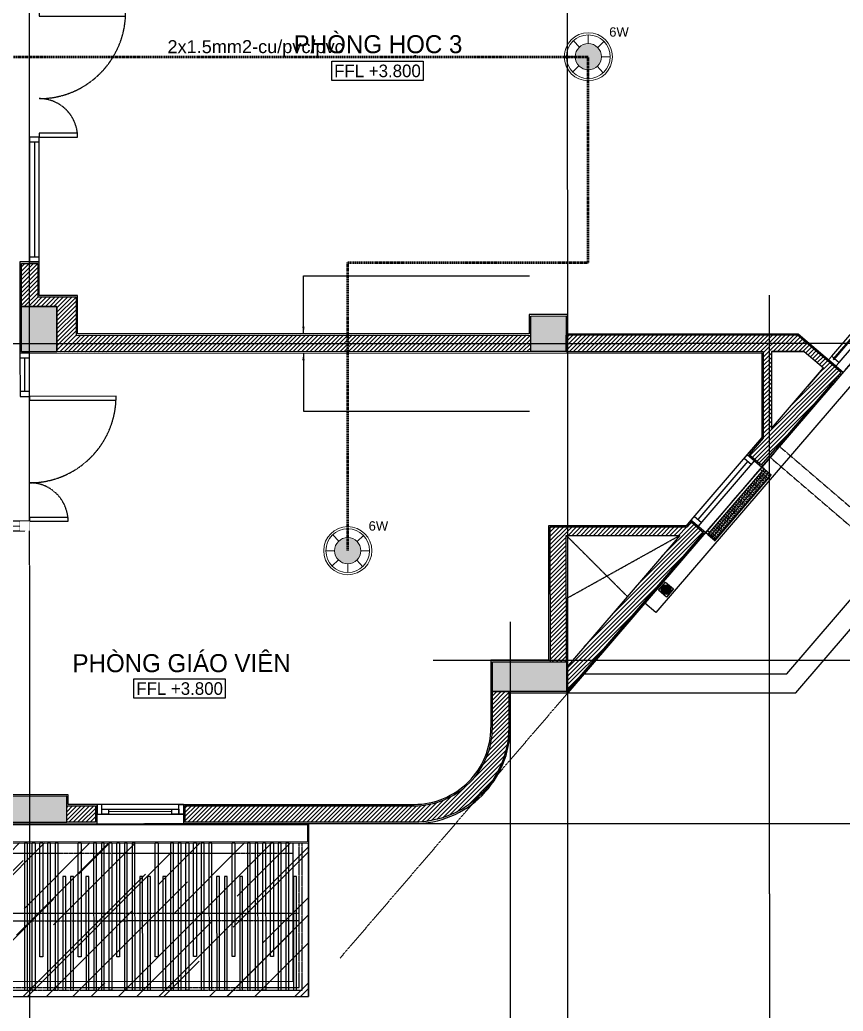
# Model space of a CAD drawing. Header units: inches. Extents: x 1721084 to 1854744, y 225101 to 488646.
# Drawn here: x 1830324 to 1838895, y 330174 to 340500 of the extents above; entities that cross this region are included whole.
import ezdxf
from ezdxf.enums import TextEntityAlignment as Align

# ---------------------------------------------------------------- set-up
doc = ezdxf.new("R2010")
doc.units = ezdxf.units.IN
doc.header["$MEASUREMENT"] = 0
doc.set_wipeout_variables(frame=1)
for name, pattern in [('ACAD_ISO03W100', [30, 12, -18]), ('DASHED', [19.05, 12.7, -6.35]), ('X-PL-T2$0$X-GRID-T2$0$CENTER2', [1.125, 0.75, -0.125, 0.125, -0.125]), ('X-PL-T2$0$X-PL-T2$0$DASHED', [0.75, 0.5, -0.25]), ('X-PL-T2$0$X-PL-T2$0$DASHEDX2', [1.5, 1, -0.5]), ('X-PL-T2$0$X-PL-T2$0$HIDDEN2', [0.1875, 0.125, -0.0625])]:
    doc.linetypes.add(name, pattern=pattern)
for name, color, linetype in [('A-ANNO-DIM 100', 252, 'Continuous'), ('e-WIRE', 6, 'ACAD_ISO03W100'), ('X-PL-T2$0$A-XREF', 250, 'Continuous'), ('X-PL-T2$0$X-COLUM-T2$0$A-FLOR-COLS-CONC', 250, 'Continuous'), ('X-PL-T2$0$X-COLUM-T2$0$A-FLOR-PATT', 250, 'Continuous'), ('X-PL-T2$0$X-GRID-T2$0$A-GRID', 9, 'X-PL-T2$0$X-GRID-T2$0$CENTER2'), ('X-PL-T2$0$X-PL-T2$0$A-ANNO-RNAM', 250, 'Continuous'), ('X-PL-T2$0$X-PL-T2$0$A-FLOR-ABOV', 250, 'X-PL-T2$0$X-PL-T2$0$HIDDEN2'), ('X-PL-T2$0$X-PL-T2$0$A-FLOR-DOOR', 250, 'Continuous'), ('X-PL-T2$0$X-PL-T2$0$A-FLOR-MED', 33, 'Continuous'), ('X-PL-T2$0$X-PL-T2$0$A-FLOR-PATT', 250, 'Continuous'), ('X-PL-T2$0$X-PL-T2$0$A-FLOR-WALL', 250, 'Continuous'), ('X-PL-T2$0$X-PL-T2$0$A-FLOR-WALL-FNSH', 250, 'Continuous'), ('X-PL-T2$0$X-PL-T2$0$A-FLOR-WALL-PART', 250, 'Continuous'), ('X-PL-T2$0$X-PL-T2$0$A-FLOR-WALL-PATT', 250, 'Continuous'), ('X-PL-T2$0$X-PL-T2$0$A-FLOR-WDW', 250, 'Continuous'), ('X-PL-T2$0$X-PL-T2$0$A-FURN-EQPM', 250, 'Continuous'), ('X-PL-T2$0$X-PL-T2$0$A-XREF', 250, 'Continuous'), ('X-PL-T2$0$X-PL-T2$0$CGXD', 250, 'Continuous'), ('X-PL-T2$0$X-PL-T2$0$I-ANNO-LEVL-PLAN', 250, 'Continuous')]:
    doc.layers.add(name, color=color, linetype=linetype)
doc.layers.add('Chi tiet TB1', color=6, linetype='Continuous', lineweight=13)
doc.layers.add('TTLL', color=252, linetype='DASHED', lineweight=50)
doc.layers.add('Vien TB', color=7, linetype='Continuous', lineweight=18, true_color=0x009e00)
doc.styles.add('HDUNGARC', font='vn_vni.shx')
doc.styles.get("Standard").update_dxf_attribs({"font": 'arial.ttf'})
doc.styles.add('X-PL-T2$0$HDUNGARC', font='vn_vni.shx')
doc.styles.add('X-PL-T2$0$X-PL-T2$0$SYMBTEXT', font='VAVON_.TTF')
doc.dimstyles.new('X-PL-T2$0$DIM-75', dxfattribs={"dimscale": 75, "dimtxt": 2, "dimasz": 1, "dimexe": 1, "dimexo": 1, "dimgap": 0.5, "dimtad": 1, "dimdec": 0, "dimzin": 0, "dimdsep": 46, "dimtxsty": 'X-PL-T2$0$HDUNGARC', "dimblk": 'X-PL-T2$0$_ArchTick', "dimcen": 2, "dimdle": 1, "dimclrd": 256, "dimclre": 9, "dimclrt": 3, "dimadec": 0, "dimazin": 0, "dimtfac": 1, "dimtdec": 0, "dimtix": 1, "dimtmove": 2, "dimatfit": 2, "dimfxl": 1, "dimtolj": 1, "dimtzin": 0, "dimarcsym": 2})

# ---------------------------------------------------------------- blocks, each defined once
blk = doc.blocks.new('X-PL-T2$0$X-PL-T2$0$Class door 1400')
for points in [[(50, 1000), (50, 100), (90, 100), (90, 1000)], [(1310, 500), (1310, 100), (1350, 100), (1350, 500)], [(0, 100), (0, 0), (50, 0), (50, 100)], [(1350, 100), (1350, 0), (1400, 0), (1400, 100)]]:
    blk.add_lwpolyline(points, close=True)
at = {"color": 251, "linetype": 'X-PL-T2$0$X-PL-T2$0$DASHEDX2'}
for centre, radius, start, end in [((50, 100), 900, 0, 90), ((1350, 100), 400, 90, 180)]:
    blk.add_arc(centre, radius, start, end, dxfattribs=at)
blk = doc.blocks.new('*U591')
for points in [[(0, 0), (50, 0), (50, 100), (0, 100)], [(0, 0), (1450, 0), (1450, 100), (0, 100)], [(1400, 0), (1450, 0), (1450, 100), (1400, 100)]]:
    blk.add_lwpolyline(points, close=True)
at = {"color": 8}
blk.add_lwpolyline([(50, 50), (1400, 50)], dxfattribs=at)
blk = doc.blocks.new('X-PL-T2$0$X-COLUM-T2')
at = {"layer": 'X-PL-T2$0$X-COLUM-T2$0$A-FLOR-PATT'}
h = blk.add_hatch(dxfattribs=at)
h.set_pattern_fill('!BTCT', color=250, scale=20, pattern_type=2)
h.set_pattern_definition([(50, (0, 0), (143.45204, -12.5504), [15, -165]), (355, (0, 0), (-27.7503, 150.4384), [12, -132]), (100.4514, (11.95, -1.05), (115.7019, 137.8879), [12.748, -140.2284]), (46.1842, (0, 40), (213.4482, -33.1038), [22.5, -247.5]), (96.6356, (17.79, 37.24), (186.9325, 194.8236), [19.122, -210.3426]), (351.1842, (0, 40), (186.9324, 194.8237), [18, -198]), (21, (20, 30), (119.3814, -80.5238), [15, -165]), (326, (20, 30), (48.6631, 145.03), [12, -132]), (71.4514, (29.95, 23.29), (168.0445, 64.5061), [12.748, -140.2284]), (37.5, (0, 0), (2.43197, 66.57877), [0, -130.4, 0, -134, 0, -132.5]), (7.5, (0, 0), (52.6139, 78.88234), [0, -76.4, 0, -127.4, 0, -50.5]), (327.5, (-44.6, 0), (106.76449, -4.51097), [0, -50, 0, -156, 0, -207]), (317.5, (-64.6, 0), (116.63723, 20.021), [0, -65, 0, -103.6, 0, -147]), (45, (0, 0), (-60.10408, 60.10408), []), (45, (0, 24.5), (-60.10408, 60.10408), [])])
h.paths.add_polyline_path([(20685, 3915), (20685, 4285), (20315, 4285), (20315, 3915)])
h.paths.add_polyline_path([(20685, 685), (19915, 685), (19915, 375), (20685, 375)])
h.paths.add_polyline_path([(15485, -715), (14815, -715), (14815, -985), (15485, -985)])
h.paths.add_polyline_path([(15015, 3915), (15385, 3915), (15385, 4385), (15015, 4385)])
h.paths.add_polyline_path([(8785, 5465), (8785, 5935), (8215, 5935), (8215, 5465)])
h.paths.add_polyline_path([(4735, -985), (4735, -615), (4265, -615), (4265, -985)])
h.paths.add_polyline_path([(8415, -985), (8785, -985), (8785, -615), (8415, -615)])
h.paths.add_polyline_path([(8785, 11337), (8415, 11358), (8415, 10965), (8785, 10965)])
h.paths.add_polyline_path([(20685, 10634), (20315, 10656), (20315, 10215), (20685, 10215)])
h.paths.add_polyline_path([(4735, 11576), (4265, 11603), (4265, 11215), (4735, 11215)])
h.paths.add_polyline_path([(15, 11335), (15, 10965), (385, 10965), (385, 11335)])
h.paths.add_polyline_path([(15, 5935), (15, 5465), (585, 5465), (585, 5935)])
h.paths.add_polyline_path([(385, 15), (385, 385), (15, 385), (15, 15)])
at = {"layer": 'X-PL-T2$0$X-COLUM-T2$0$A-FLOR-COLS-CONC'}
for points in [[(15015, 4385), (15385, 4385), (15385, 3915), (15015, 3915)], [(20315, 4285), (20685, 4285), (20685, 3915), (20315, 3915)], [(19915, 685), (20685, 685), (20685, 375), (19915, 375)], [(14815, -985), (15485, -985), (15485, -715), (14815, -715)]]:
    blk.add_lwpolyline(points, close=True, dxfattribs=at)
blk = doc.blocks.new('*U603')
for points in [[(0, 0), (50, 0), (50, 100), (0, 100)], [(0, 0), (900, 0), (900, 100), (0, 100)], [(850, 0), (900, 0), (900, 100), (850, 100)]]:
    blk.add_lwpolyline(points, close=True)
at = {"color": 8}
blk.add_lwpolyline([(50, 50), (850, 50)], dxfattribs=at)
blk = doc.blocks.new('*U607')
at = {"color": 0, "ltscale": 40}
for p, q in [((-600, 100), (300, 100)), ((300, 0), (-600, 0))]:
    blk.add_line(p, q, dxfattribs=at)
at = {"ltscale": 40}
for p, q in [((180, 75), (-480, 75)), ((-480, 50), (180, 50))]:
    blk.add_line(p, q, dxfattribs=at)
at = {"color": 0, "lineweight": -2}
for points in [[(-600, 100), (-550, 100), (-550, 0), (-600, 0)], [(300, 100), (250, 100), (250, 0), (300, 0)]]:
    blk.add_lwpolyline(points, close=True, dxfattribs=at)
at = {"ltscale": 40}
for points in [[(-550, 50), (-480, 50), (-480, 100), (-550, 100)], [(180, 50), (250, 50), (250, 100), (180, 100)]]:
    blk.add_lwpolyline(points, close=True, dxfattribs=at)
blk = doc.blocks.new('X-PL-T2$0$X-PL-T2$0$A$C70671BA8')
at = {"color": 0, "linetype": 'ByBlock', "ltscale": 10}
for points in [[(-2480, 0), (-2450, 0), (-2450, 1535), (-2480, 1535)], [(-2370, 0), (-2400, 0), (-2400, 1535), (-2370, 1535)], [(-2240, 0), (-2210, 0), (-2210, 1535), (-2240, 1535)], [(-2160, 0), (-2130, 0), (-2130, 1535), (-2160, 1535)], [(-1920, 1535), (-1890, 1535), (-1890, 350), (-1920, 350)], [(-1760, 0), (-1730, 0), (-1730, 1535), (-1760, 1535)], [(-1680, 0), (-1650, 0), (-1650, 1535), (-1680, 1535)], [(-1570, 0), (-1600, 0), (-1600, 1535), (-1570, 1535)], [(-1440, 0), (-1410, 0), (-1410, 1535), (-1440, 1535)], [(-1360, 0), (-1330, 0), (-1330, 1535), (-1360, 1535)], [(-1120, 1535), (-1090, 1535), (-1090, 350), (-1120, 350)], [(-960, 0), (-930, 0), (-930, 1535), (-960, 1535)], [(-880, 0), (-850, 0), (-850, 1535), (-880, 1535)], [(-770, 0), (-800, 0), (-800, 1535), (-770, 1535)], [(-640, 0), (-610, 0), (-610, 1535), (-640, 1535)], [(-560, 0), (-530, 0), (-530, 1535), (-560, 1535)], [(-320, 1535), (-290, 1535), (-290, 350), (-320, 350)], [(-160, 0), (-130, 0), (-130, 1535), (-160, 1535)], [(-80, 0), (-50, 0), (-50, 1535), (-80, 1535)], [(30, 0), (0, 0), (0, 1535), (30, 1535)], [(160, 0), (190, 0), (190, 1535), (160, 1535)], [(240, 0), (270, 0), (270, 1535), (240, 1535)], [(-2080, 0), (-2050, 0), (-2050, 1185), (-2080, 1185)], [(-2000, 0), (-1970, 0), (-1970, 1185), (-2000, 1185)], [(-1840, 0), (-1810, 0), (-1810, 1185), (-1840, 1185)], [(-1280, 0), (-1250, 0), (-1250, 1185), (-1280, 1185)], [(-1200, 0), (-1170, 0), (-1170, 1185), (-1200, 1185)], [(-1040, 0), (-1010, 0), (-1010, 1185), (-1040, 1185)], [(-480, 0), (-450, 0), (-450, 1185), (-480, 1185)], [(-400, 0), (-370, 0), (-370, 1185), (-400, 1185)], [(-240, 0), (-210, 0), (-210, 1185), (-240, 1185)], [(320, 0), (350, 0), (350, 1185), (320, 1185)]]:
    blk.add_lwpolyline(points, close=True, dxfattribs=at)
for points in [[(-2320, 1535), (-2290, 1535), (-2290, 350), (-2320, 350), (-2320, 1535)], [(-1520, 1535), (-1490, 1535), (-1490, 350), (-1520, 350), (-1520, 1535)], [(-720, 1535), (-690, 1535), (-690, 350), (-720, 350), (-720, 1535)], [(80, 1535), (110, 1535), (110, 350), (80, 350), (80, 1535)]]:
    blk.add_lwpolyline(points, dxfattribs=at)
blk = doc.blocks.new('X-PL-T2$0$X-PL-T2$0$MAICHE KINH 1')
at = {"layer": 'X-PL-T2$0$X-PL-T2$0$A-FLOR-PATT'}
h = blk.add_hatch(dxfattribs=at)
h.set_pattern_fill('AR-RROOF', color=8, scale=500, angle=225.0182)
h.set_pattern_definition([(225.0182, (41960.16, -5834.8), (-423.904, -1131.506), [7500, -1000, 2500, -500]), (225.0182, (41666.9, -6481.9), (823.817, -116.41), [1500, -165, 3000, -375]), (225.01825, (42084.06, -6312.04), (-1600.936, -2075.8683), [4000, -700, 2000, -500])])
h.paths.add_polyline_path([(16700, -1800), (16700, -200), (0, -200), (0, -1800)])
at = {"layer": 'X-PL-T2$0$X-PL-T2$0$A-FLOR-WALL-PART'}
for points in [[(0, 0), (16700, 0), (16700, -1800), (0, -1800)], [(10, -10), (16690, -10), (16690, -190), (10, -190)]]:
    blk.add_lwpolyline(points, close=True, dxfattribs=at)
for points in [[(0, -200), (16700, -200)], [(0, -200), (0, -1800), (16700, -1800), (16700, -200)], [(160, -200), (160, -1640), (16540, -1640), (16540, -200)]]:
    blk.add_lwpolyline(points, dxfattribs=at)
at = {"layer": 'X-PL-T2$0$X-PL-T2$0$A-FLOR-WALL-PART', "color": 251, "linetype": 'X-PL-T2$0$X-PL-T2$0$DASHEDX2'}
for points in [[(65, -200), (65, -1735), (16635, -1735), (16635, -200)], [(95, -200), (95, -1705), (16605, -1705), (16605, -200)], [(16540, -310), (160, -310)]]:
    blk.add_lwpolyline(points, dxfattribs=at)
blk.add_lwpolyline([(16605, -1010), (16605, -935), (12535, -935), (12535, -1010)], close=True, dxfattribs=at)
at = {"layer": 'X-PL-T2$0$X-PL-T2$0$A-FLOR-PATT', "color": 250}
blk.add_blockref('X-PL-T2$0$X-PL-T2$0$A$C70671BA8', (16225, -1735), dxfattribs=at)
blk = doc.blocks.new('X-PL-T2$0$X-PL-T2$0$IDEN-ELEV-PLAN')
blk.add_wipeout([(-6.33, -1.33), (-6.33, 1.33), (6.33, 1.33), (6.33, -1.33)])
blk.add_lwpolyline([(-6.33, -1.33), (-6.33, 1.33), (6.33, 1.33), (6.33, -1.33)], close=True)
at = {"color": 2, "style": 'X-PL-T2$0$X-PL-T2$0$SYMBTEXT'}
blk.add_attdef('EL0.000', text='', height=2, dxfattribs=at).set_placement((0, 0), align=Align.MIDDLE)
blk = doc.blocks.new('X-PL-T2$0$X-PL-T2$0$PHEU THU 115X115')
blk.add_wipeout([(-58, 0), (58, 0), (58, -115), (-58, -115)])
for p, q in [((-15, -24), (14, -24)), ((-15, -91), (14, -91))]:
    blk.add_line(p, q)
blk.add_lwpolyline([(-58, 0), (58, 0), (58, -115), (-58, -115)], close=True)
for points in [[(-9, -54), (-43, -54)], [(-43, -61), (-9, -61)], [(36, -43), (-36, -43)], [(-36, -49), (36, -49)], [(-36, -66), (36, -66)], [(36, -72), (-36, -72)], [(30, -30), (30, -30), (-31, -30)], [(-31, -37), (30, -37)], [(-31, -78), (30, -78)], [(30, -85), (30, -85), (-31, -85)], [(9, -54), (43, -54)], [(43, -61), (9, -61)]]:
    blk.add_lwpolyline(points)
for radius in [51.5, 46.6, 4.59]:
    blk.add_circle((0, -58), radius)
for centre, radius, start, end in [((-43, -57), 3.31, 102.6911, 257.3089), ((-36, -46), 2.86, 91.5923, 268.4077), ((-36, -69), 2.86, 91.5923, 268.4077), ((-31, -34), 3.25, 95.4785, 264.5215), ((-31, -81), 3.25, 95.4785, 264.5215), ((-11, -57), 3.57, 295.1985, 64.8015), ((10, -57), 3.57, 115.1985, 244.8015), ((30, -34), 3.26, 278.0597, 81.9403), ((30, -81), 3.26, 278.0597, 81.9403), ((36, -46), 2.92, 282.0282, 77.9718), ((36, -69), 2.92, 282.0282, 77.9718), ((42, -57), 3.31, 282.6911, 77.3089)]:
    blk.add_arc(centre, radius, start, end)
for points in [[(14, -24), (17, -22), (15, -19), (10, -17), (-1, -16), (-13, -18), (-17, -21), (-18, -23), (-15, -24)], [(14, -91), (17, -93), (15, -96), (10, -98), (-1, -99), (-13, -97), (-17, -94), (-18, -92), (-15, -91)]]:
    blk.add_spline(points, degree=3)
blk = doc.blocks.new('X-PL-T2$0$X-PL-T2$0$MAI DON 1')
at = {"layer": 'X-PL-T2$0$X-PL-T2$0$A-FLOR-MED'}
for points in [[(7268, -12071), (9636, -11931), (13868, -6371, 0.179259), (14435, -4510), (14339, -2888), (14296, -2165, 0.397053), (12000, 0), (0, 0), (0, -1800)], [(7427, -11861), (9533, -11737), (13709, -6250, 0.179259), (14235, -4522), (14139, -2900), (14097, -2176, 0.397053), (12000, -200), (200, -200), (200, -1800)], [(0, -1800), (12000, -1800, -0.397053), (12499, -2271), (12542, -2994), (12638, -4617, -0.179259), (12435, -5281), (7268, -12071)]]:
    blk.add_lwpolyline(points, format="xyb", dxfattribs=at)
at = {"layer": 'X-PL-T2$0$X-PL-T2$0$A-FLOR-WALL-PART'}
for p, q in [((12555, -5372), (8134, -11181)), ((8134, -11181), (8014, -11090))]:
    blk.add_line(p, q, dxfattribs=at)
blk.add_lwpolyline([(9772, -8781), (9778, -8773)], dxfattribs=at)
at = {"layer": 'X-PL-T2$0$X-PL-T2$0$A-FLOR-WALL-PART', "color": 9, "linetype": 'X-PL-T2$0$X-PL-T2$0$DASHEDX2'}
for points in [[(9316, -9379), (10749, -10469)], [(9226, -9499), (10658, -10589)]]:
    blk.add_lwpolyline(points, dxfattribs=at)
at = {"layer": 'X-PL-T2$0$X-PL-T2$0$A-FURN-EQPM', "color": 6, "xscale": 0.9708737864077668, "yscale": 0.9708737864077668, "zscale": 0.9708737864077668, "rotation": 52.72598209761302}
blk.add_blockref('X-PL-T2$0$X-PL-T2$0$PHEU THU 115X115', (8181, -10903), dxfattribs=at)
blk = doc.blocks.new('X-PL-T2$0$X-GRID-T2')
at = {"layer": 'X-PL-T2$0$X-GRID-T2$0$A-GRID', "ltscale": 8}
for p, q in [((15100, -4800), (15100, 15788.2)), ((20700, -4800), (20700, 15788.2)), ((22800, -4800), (22800, 4500)), ((10900, 4000), (30471.8, 4000)), ((19300, 700), (30471.8, 700)), ((-3578.7, -1000), (30471.8, -1000))]:
    blk.add_line(p, q, dxfattribs=at)
blk.add_lwpolyline([(20100, 1100), (20100, -4800), (19725, -4800)], dxfattribs=at)
blk = doc.blocks.new('*U616')
for p, q in [((50, 100), (900, 100)), ((50, 0), (900, 0))]:
    blk.add_line(p, q)
for points in [[(0, 0), (0, 100), (50, 100), (50, 70), (40, 70), (40, 60), (50, 60), (50, 0)], [(900, 0), (900, 60), (910, 60), (910, 70), (900, 70), (900, 100), (950, 100), (950, 0)]]:
    blk.add_lwpolyline(points, close=True)
at = {"color": 8}
blk.add_lwpolyline([(40, 70), (40, 60), (910, 60), (910, 70)], close=True, dxfattribs=at)
blk = doc.blocks.new('X-PL-T2$0$X-PL-T2$0$X-A-PL-GENL-2ND FLOOR$0$pl-louver 1')
at = {"layer": 'X-PL-T2$0$X-PL-T2$0$A-FLOR-WALL-PATT'}
h = blk.add_hatch(dxfattribs=at)
h.set_pattern_fill('BRASS', color=256, scale=5)
h.set_pattern_definition([(0, (0, 0), (0, 31.75), []), (0, (0, 15.875), (0, 31.75), [15.875, -7.9375])])
h.paths.add_polyline_path([(-2, -30), (-898, -30), (-898, -130), (-2, -130)])
for points in [[(-870, -2), (-898, -2), (-898, -30), (-900, -30), (-900, 0), (-870, 0)], [(-30, -2), (-2, -2), (-2, -30), (0, -30), (0, 0), (-30, 0)], [(-898, -130), (-2, -130), (-2, -30), (-898, -30)]]:
    blk.add_lwpolyline(points, close=True)
for points in [[(-900, -30), (-900, -130), (-898, -130), (-898, -30)], [(-30, 0), (-870, 0)], [(-870, -2), (-870, -30)], [(-30, -2), (-30, -30)], [(0, -30), (0, -130), (-2, -130), (-2, -30)]]:
    blk.add_lwpolyline(points)
blk = doc.blocks.new('*U620')
for points in [[(0, 0), (50, 0), (50, 100), (0, 100)], [(0, 0), (1300, 0), (1300, 100), (0, 100)], [(1250, 0), (1300, 0), (1300, 100), (1250, 100)]]:
    blk.add_lwpolyline(points, close=True)
at = {"color": 8}
blk.add_lwpolyline([(50, 50), (1250, 50)], dxfattribs=at)
blk = doc.blocks.new('*U621')
for points in [[(0, 0), (50, 0), (50, 100), (0, 100)], [(0, 0), (450, 0), (450, 100), (0, 100)], [(400, 0), (450, 0), (450, 100), (400, 100)]]:
    blk.add_lwpolyline(points, close=True)
at = {"color": 8}
blk.add_lwpolyline([(50, 50), (400, 50)], dxfattribs=at)
blk = doc.blocks.new('X-PL-T2$0$X-PL-T2')
at = {"layer": 'X-PL-T2$0$X-PL-T2$0$A-FLOR-PATT'}
h = blk.add_hatch(dxfattribs=at)
h.set_pattern_fill('ANSI31', color=250, scale=250)
h.paths.add_polyline_path([(15785, -815), (15485, -815), (15485, -985), (15785, -985)])
at = {"layer": 'X-PL-T2$0$X-PL-T2$0$A-FLOR-WALL'}
for points in [[(15485, -985), (15485, -815), (15785, -815), (15785, -985), (15485, -985)], [(16715, -815), (16715, -985)]]:
    blk.add_lwpolyline(points, dxfattribs=at)
at = {"layer": 'X-PL-T2$0$X-PL-T2$0$A-FLOR-WALL-FNSH'}
blk.add_lwpolyline([(15800, -800), (15500, -800), (15500, -700), (14500, -700), (14500, -1000), (15800, -1000)], close=True, dxfattribs=at)
blk.add_lwpolyline([(16700, -800), (16700, -1000), (19100, -1000)], dxfattribs=at)
at = {"layer": 'X-PL-T2$0$X-PL-T2$0$A-FLOR-WALL-PART'}
blk.add_lwpolyline([(15800, -1000), (16700, -1000)], dxfattribs=at)
at = {"layer": 'X-PL-T2$0$X-PL-T2$0$A-FLOR-MED', "rotation": 356.6227153366348}
blk.add_blockref('X-PL-T2$0$X-PL-T2$0$MAI DON 1', (14156, 12838), dxfattribs=at)
at = {"layer": 'X-PL-T2$0$X-PL-T2$0$A-FLOR-WDW', "xscale": -1, "rotation": 180}
blk.add_blockref('*U607', (16400, -800), dxfattribs=at)
at = {"layer": 'X-PL-T2$0$X-PL-T2$0$A-FLOR-PATT'}
h = blk.add_hatch(dxfattribs=at)
h.set_pattern_fill('ANSI31', color=250, scale=250)
h.paths.add_polyline_path([(20315, 4085), (15385, 4085), (15385, 3915), (20315, 3915)])
h.paths.add_polyline_path([(15385, 4385), (15385, 4085), (15585, 4085), (15585, 4485), (15185, 4485), (15185, 4835), (15015, 4835), (15015, 4385)])
h = blk.add_hatch(dxfattribs=at)
h.set_pattern_fill('ANSI31', color=250, scale=250)
h.paths.add_polyline_path([(22820, 3113), (22820, 3915), (23160, 3915), (23361, 3743), (23409, 3814), (23093, 4085), (20685, 4085), (20685, 3915), (22735, 3915), (22735, 3014), (22589, 2843), (22718, 2733), (22860, 2899), (23545, 3696), (23416, 3807), (23306, 3678), (23306, 3678)])
h = blk.add_hatch(dxfattribs=at)
h.set_pattern_fill('ANSI31', color=250, scale=250)
h.paths.add_polyline_path([(20685, 2000), (21865, 2000), (21938, 2085), (20515, 2085), (20515, 685), (20685, 685)])
h = blk.add_hatch(dxfattribs=at)
h.set_pattern_fill('ANSI31', color=250, scale=250)
h.paths.add_polyline_path([(22112, 2027), (21983, 2138), (20685, 626), (20685, 375), (20693, 375)])
h = blk.add_hatch(dxfattribs=at)
h.set_pattern_fill('ANSI31', color=250, scale=250)
h.paths.add_polyline_path([(20085, 0), (20085, 375), (19915, 375), (19915, 0, -0.414214), (19100, -815), (16715, -815), (16715, -985), (19100, -985, 0.414214)])
at = {"layer": 'X-PL-T2$0$X-PL-T2$0$A-FLOR-ABOV', "linetype": 'X-PL-T2$0$X-PL-T2$0$DASHEDX2'}
for points in [[(20685, 2000), (21319, 1364)], [(20685, 1343), (21865, 2000)]]:
    blk.add_lwpolyline(points, dxfattribs=at)
at = {"layer": 'X-PL-T2$0$X-PL-T2$0$A-FLOR-WALL'}
for points in [[(15385, 3915), (15385, 4385), (15015, 4385), (15015, 4835), (15185, 4835), (15185, 4485), (15585, 4485), (15585, 4085), (20315, 4085)], [(15385, 4385), (15015, 4385)], [(23093, 4085), (20685, 4085)], [(20685, 3915), (20685, 4085)], [(23430, 3562), (23545, 3696), (23093, 4085), (22820, 4085)], [(20315, 3915), (15385, 3915)], [(20685, 3915), (22735, 3915)], [(22735, 3915), (22735, 3014)], [(23160, 3915), (22820, 3915), (22820, 3113)], [(22820, 3915), (23160, 3915), (23361, 3743), (23195, 3549)], [(22820, 3113), (23361, 3743)], [(23434, 3567), (23545, 3696)], [(23434, 3567), (22860, 2899)], [(22735, 3014), (22589, 2843), (22718, 2733), (22860, 2899)], [(21938, 2085), (20515, 2085), (20515, 685), (20685, 685), (20685, 2000), (21865, 2000), (20685, 626), (20685, 375), (20693, 375), (22112, 2027), (21983, 2138), (21938, 2085)]]:
    blk.add_lwpolyline(points, dxfattribs=at)
for points in [[(19915, 0), (19915, 375), (20085, 375), (20085, 0, -0.414214), (19100, -985), (16715, -985)], [(16715, -815), (19100, -815, 0.414214), (19915, 0)]]:
    blk.add_lwpolyline(points, format="xyb", dxfattribs=at)
at = {"layer": 'X-PL-T2$0$X-PL-T2$0$A-FLOR-WALL-FNSH'}
for points in [[(20300, 4100), (15600, 4100), (15600, 4500), (15200, 4500), (15200, 4850), (15000, 4850), (15000, 3900)], [(22820, 4100), (23098, 4100), (23566, 3698), (23456, 3569)], [(15000, 3900), (22720, 3900)], [(20700, 360), (20700, 360), (20700, 360), (22133, 2029), (21981, 2159), (21931, 2100), (20500, 2100), (20500, 700), (19900, 700), (19900, 0)], [(20100, 360), (20700, 360)]]:
    blk.add_lwpolyline(points, dxfattribs=at)
at = {"layer": 'X-PL-T2$0$X-PL-T2$0$A-FLOR-WALL-FNSH', "ltscale": 200}
for points in [[(20700, 4100), (20700, 4300), (20300, 4300), (20300, 4100)], [(20700, 4100), (23098, 4100)], [(22720, 3900), (22720, 3019)], [(23566, 3698), (23456, 3569)], [(22872, 2889), (23456, 3569)], [(22720, 3019), (22568, 2842), (22720, 2712), (22872, 2889)]]:
    blk.add_lwpolyline(points, dxfattribs=at)
at = {"layer": 'X-PL-T2$0$X-PL-T2$0$A-FLOR-WALL-FNSH'}
for points in [[(19100, -1000), (19100, -1000, 0.414214), (20100, 0), (20100, 360)], [(16700, -800), (19100, -800, 0.414214), (19900, 0)]]:
    blk.add_lwpolyline(points, format="xyb", dxfattribs=at)
at = {"layer": 'X-PL-T2$0$X-PL-T2$0$A-FLOR-WALL-PART'}
blk.add_lwpolyline([(22850, 2863), (22133, 2029)], dxfattribs=at)
at = {"layer": 'X-PL-T2$0$X-PL-T2$0$CGXD', "linetype": 'X-PL-T2$0$X-PL-T2$0$DASHED', "ltscale": 7}
blk.add_line((18330, -2400), (32109, 13647), dxfattribs=at)
at = {"layer": 'X-PL-T2$0$X-PL-T2$0$A-FLOR-DOOR'}
for name, p, rotation in [('X-PL-T2$0$X-PL-T2$0$Class door 1400', (15100, 7500), 270), ('*U620', (15100, 6150), 270), ('*U621', (15100, 3450), 90), ('X-PL-T2$0$X-PL-T2$0$Class door 1400', (15000, 3500), 270)]:
    blk.add_blockref(name, p, dxfattribs=dict(at, rotation=rotation))
blk.add_blockref('*U591', (13600, 2050), dxfattribs=at)
at = {"layer": 'X-PL-T2$0$X-PL-T2$0$A-FLOR-WALL'}
blk.add_blockref('X-PL-T2$0$X-GRID-T2', (0, 0), dxfattribs=at)
at = {"layer": 'X-PL-T2$0$X-PL-T2$0$A-FLOR-WDW'}
for name, p, rotation in [('*U616', (23491, 3763), 49.34869744086394), ('*U603', (22568, 2842), 229.3486755867648), ('X-PL-T2$0$X-PL-T2$0$X-A-PL-GENL-2ND FLOOR$0$pl-louver 1', (22720, 2712), 49.34868349029088)]:
    blk.add_blockref(name, p, dxfattribs=dict(at, rotation=rotation))
at = {"layer": 'X-PL-T2$0$X-PL-T2$0$A-XREF'}
blk.add_blockref('X-PL-T2$0$X-COLUM-T2', (0, 0), dxfattribs=at)
at = {"layer": 'X-PL-T2$0$X-PL-T2$0$A-ANNO-RNAM', "char_height": 187.5, "attachment_point": 5, "style": 'X-PL-T2$0$X-PL-T2$0$SYMBTEXT'}
for s, insert, width in [('PHOØNG HOÏC 3', (18727, 7095), 2127.36), ('PHOØNG GIAÙO VIEÂN', (16681, 670), 2627.7)]:
    blk.add_mtext(s, dxfattribs=dict(at, insert=insert, width=width))
at = {"layer": 'X-PL-T2$0$X-PL-T2$0$A-FLOR-MED'}
blk.add_blockref('X-PL-T2$0$X-PL-T2$0$MAICHE KINH 1', (1300, -1000), dxfattribs=at)
at = {"layer": 'X-PL-T2$0$X-PL-T2$0$I-ANNO-LEVL-PLAN'}
ref = blk.add_blockref('X-PL-T2$0$X-PL-T2$0$IDEN-ELEV-PLAN', (18721, 6838), dxfattribs=dict(at, xscale=75, yscale=75, zscale=75))
ref.add_attrib('EL 000.00', 'FFL +3.800', dxfattribs={"layer": '0', "height": 131.2, "style": 'X-PL-T2$0$X-PL-T2$0$SYMBTEXT'}).set_placement((18721, 6838), align=Align.MIDDLE)
ref = blk.add_blockref('X-PL-T2$0$X-PL-T2$0$IDEN-ELEV-PLAN', (16660, 407), dxfattribs=dict(at, xscale=75, yscale=75, zscale=75))
ref.add_attrib('EL 000.00', 'FFL +3.800', dxfattribs={"layer": '0', "height": 131.2, "style": 'X-PL-T2$0$X-PL-T2$0$SYMBTEXT'}).set_placement((16660, 407), align=Align.MIDDLE)
blk.add_wipeout([(15100, 2150), (15000, 2150), (15000, 2050), (15100, 2050)]).dxf.layer = 'X-PL-T2$0$X-PL-T2$0$A-FLOR-DOOR'
blk = doc.blocks.new('X-PL-T2$0$_ArchTick')
at = {"color": 0, "linetype": 'ByBlock', "const_width": 0.15}
blk.add_lwpolyline([(-0.5, -0.48), (0.5, 0.52)], dxfattribs=at)
blk = doc.blocks.new('4566')
at = {"layer": 'Chi tiet TB1', "ltscale": 50}
h = blk.add_hatch(color=3, dxfattribs=at)
h.set_gradient(color1=(0, 255, 0), color2=(0, 230, 0), one_color=1, tint=0.45, name='SPHERICAL')
edge = h.paths.add_edge_path()
edge.add_ellipse((0, 0), major_axis=(0.992, 0.992), ratio=1, start_angle=0, end_angle=360)
at = {"layer": 'Chi tiet TB1', "color": 3, "ltscale": 50}
for p, q in [((0, 2.34), (0, 1.4)), ((-1.6, 1.71), (-0.96, 1.02)), ((1.67, 1.63), (1, 0.98)), ((1.4, 0), (2.34, 0)), ((-2.34, 0), (-1.4, 0)), ((-1, -0.98), (-1.67, -1.63)), ((0.96, -1.02), (1.6, -1.71)), ((0, -1.4), (0, -2.34))]:
    blk.add_line(p, q, dxfattribs=at)
blk.add_ellipse((0, 0), major_axis=(0.992, 0.992), ratio=1, start_param=5.498004, end_param=11.781189, dxfattribs=at)
at = {"layer": 'Vien TB', "ltscale": 50}
for major_axis, start_param, end_param in [((-1.82, 1.82), 2.356147, 8.639332), ((-1.65, 1.65), 3.927127, 10.210312)]:
    blk.add_ellipse((0, 0), major_axis=major_axis, ratio=1, start_param=start_param, end_param=end_param, dxfattribs=at)
at = {"layer": 'Vien TB', "ltscale": 50, "insert": (2.23, 3.15), "char_height": 1, "attachment_point": 1}
blk.add_mtext_dynamic_manual_height_columns('6W', width=2.5934, gutter_width=1, heights=[0], dxfattribs=at)
blk = doc.blocks.new('X-PL-T2')
at = {"layer": 'X-PL-T2$0$A-XREF'}
blk.add_blockref('X-PL-T2$0$X-PL-T2', (0, 0), dxfattribs=at)
for points in [[(17950, 4100), (17950, 4705), (20302, 4705)], [(17950, 3900), (17950, 3295), (20302, 3295)]]:
    blk.add_leader(points, dimstyle='X-PL-T2$0$DIM-75', override={"dimgap": 0.5, "dimtad": 0}, dxfattribs=at)

msp = doc.modelspace()

# ---------------------------------------------------------------- block references
at = {"layer": 'e-WIRE', "color": 6, "ltscale": 10, "xscale": 1.000295790319478, "yscale": 1.000295790308883, "zscale": 1.000295790310395, "rotation": 0.01695004387035648}
msp.add_blockref('X-PL-T2', (1815322.4, 333122.6), dxfattribs=at)

# ---------------------------------------------------------------- next in the draw order: linework, layer by layer
at = {"layer": 'TTLL', "color": 4}
msp.add_lwpolyline([(1833737.2, 334970.8), (1833737.2, 337973.3), (1836240.4, 337973.3), (1836240.4, 340111.8), (1827482, 340111.8), (1827482, 339316.8), (1819450, 339316.8), (1819442.8, 341638.5), (1819059.3, 341638.5), (1819059.3, 335111.3), (1826222.3, 335111.3), (1826222.3, 333026), (1828544.9, 333026)], dxfattribs=at)

# ---------------------------------------------------------------- next in the draw order: block references
at = {"xscale": 97.34783631149912, "yscale": 97.34783631149912, "zscale": 97.34783631149912}
for p in [(1836242, 340115.4), (1833737.6, 334970.4)]:
    msp.add_blockref('4566', p, dxfattribs=at)

# ---------------------------------------------------------------- next in the draw order: texts
at = {"layer": 'A-ANNO-DIM 100', "color": 3, "insert": (1831861.2, 340111.8), "char_height": 135, "attachment_point": 7, "rotation": 0.03082, "style": 'HDUNGARC'}
msp.add_mtext('\\A1;{\\fArial|b0|i0|c0|p34;2x1.5mm2-cu/pvc/pvc}', dxfattribs=at)

doc.saveas('drawing.dxf')
